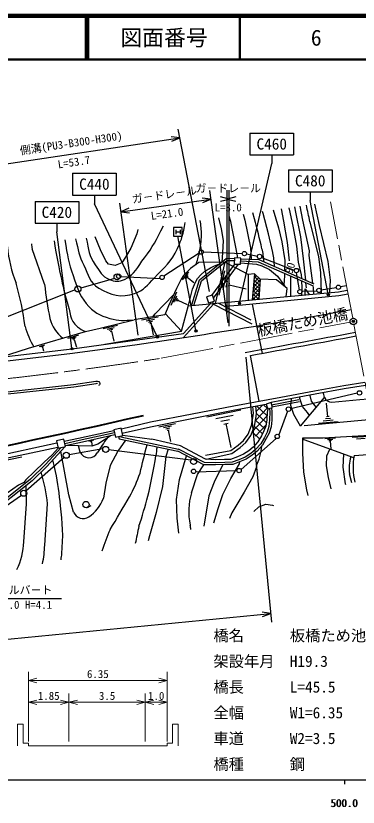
# Model space of a CAD drawing. Units: millimetres, scale not verified, with parts at other scales. Extents: x 40000 to 680000, y 20000 to 380000.
# Drawn here: x 492669 to 571108, y 198715 to 380000 of the extents above; entities that cross this region are included whole.
import ezdxf
from ezdxf.enums import TextEntityAlignment as Align

# ---------------------------------------------------------------- set-up
doc = ezdxf.new("R2010")
doc.units = ezdxf.units.MM
doc.header["$LTSCALE"] = 1000
doc.header["$PDMODE"] = 32
doc.header["$PDSIZE"] = 500
doc.linetypes.add('CHAIN', pattern=[18.5, 12, -1.5, 3.5, -1.5])
for name, color, linetype, lineweight in [('M-BGD', 7, 'Continuous', 25), ('M-BMK', 2, 'CHAIN', 13), ('M-BMK-SRVR', 3, 'Continuous', 25), ('M-STR-HTXT', 7, 'Continuous', 13), ('M-STR-STRC', 7, 'Continuous', 25), ('M-TTL', 2, 'Continuous', 140), ('M-TTL-BAND', 7, 'Continuous', 25), ('M-TTL-LINE', 7, 'Continuous', 50)]:
    doc.layers.add(name, color=color, linetype=linetype, lineweight=lineweight)
doc.layers.add('M-TTL-TXT', color=7, linetype='Continuous')
doc.styles.add('@ＭＳ ゴシック', font='')
doc.styles.add('ＭＳ ゴシック', font='')
doc.styles.get('@ＭＳ ゴシック').set_extended_font_data('@MS Gothic')
doc.styles.get('ＭＳ ゴシック').set_extended_font_data('MS Gothic')

msp = doc.modelspace()

# ---------------------------------------------------------------- linework, layer by layer
at = {"layer": 'M-BGD'}
for p, q in [((537012, 316837), (529875, 354024)), ((481142, 344727), (530252, 352060)), ((530252, 352060), (528265, 352287)), ((528418, 351263), (530252, 352060)), ((541287, 309702), (537084, 339977)), ((541120, 311905), (541120, 340034)), ((541532, 308933), (541532, 340034)), ((516748, 335135), (537359, 337996)), ((537359, 337996), (535375, 338243)), ((535517, 337218), (537359, 337996)), ((541532, 338034), (539600, 338552)), ((539600, 337517), (541532, 338034)), ((543052, 338552), (541120, 338034)), ((541120, 338034), (541532, 338034)), ((541120, 338034), (543052, 337517)), ((520680, 306810), (516473, 337116)), ((518591, 335913), (516748, 335135)), ((516748, 335135), (518733, 334888)), ((547361, 333469), (546979, 334873)), ((499270, 318526), (496400, 326624)), ((534713, 325660), (526609, 320354)), ((544540, 325469), (535663, 325856)), ((545528, 325449), (548017, 324962)), ((548965, 324665), (556464, 321762)), ((537570, 315965), (542827, 323116)), ((537962, 315310), (543682, 323090)), ((540587, 323575), (538322, 314124)), ((530856, 319487), (532341, 321331)), ((539261, 316025), (540585, 321552)), ((547389, 320876), (545888, 320723)), ((547389, 320876), (546816, 314919)), ((548623, 319647), (547389, 320876)), ((557627, 317267), (556964, 321154)), ((557627, 317267), (556964, 321154)), ((515290, 319830), (507568, 317613)), ((516752, 320276), (525747, 319849)), ((531411, 319799), (532154, 320721)), ((531782, 319881), (532153, 320342)), ((532059, 319848), (532244, 320078)), ((532152, 319963), (533442, 318924)), ((540145, 317275), (540807, 320038)), ((540863, 317833), (541194, 319215)), ((545888, 320723), (545900, 314831)), ((547094, 317812), (548611, 319424)), ((547192, 318828), (548282, 319987)), ((548550, 318254), (547254, 319473)), ((547290, 319844), (547839, 320428)), ((548593, 319072), (547330, 320260)), ((547388, 320860), (547396, 320869)), ((548623, 319647), (548383, 315069)), ((555662, 315763), (555663, 320291)), ((541498, 318046), (541664, 318737)), ((541581, 318392), (545450, 317465)), ((546899, 315780), (548510, 317493)), ((546996, 316796), (548561, 318458)), ((548464, 316619), (547103, 317900)), ((548507, 317436), (547179, 318687)), ((559276, 317667), (559145, 318864)), ((566095, 317656), (562613, 317172)), ((568433, 318167), (567057, 317915)), ((506247, 317233), (488681, 310270)), ((528233, 313749), (529592, 316768)), ((528874, 314368), (529554, 315877)), ((547468, 314981), (546875, 315539)), ((548296, 315061), (546951, 316326)), ((546959, 314933), (548459, 316527)), ((548421, 315801), (547027, 317113)), ((547902, 315023), (548409, 315561)), ((561642, 316947), (558274, 316810)), ((529346, 314609), (529686, 315364)), ((529733, 314662), (529903, 315040)), ((529818, 314851), (531931, 313899)), ((537934, 313946), (546733, 309403)), ((539076, 314194), (546512, 310354)), ((546786, 313963), (549080, 302659)), ((521500, 310331), (525287, 311055)), ((522519, 310133), (524412, 310495)), ((523064, 309845), (524011, 310026)), ((526929, 311757), (530603, 307760)), ((512665, 308341), (515969, 309143)), ((513571, 308211), (515223, 308612)), ((523373, 309511), (523847, 309602)), ((523610, 309557), (524117, 306906)), ((504611, 306186), (507069, 306932)), ((505300, 306127), (506529, 306500)), ((514064, 307981), (514890, 308181)), ((514351, 307700), (514764, 307801)), ((514557, 307751), (515119, 305438)), ((498058, 304265), (499286, 304638)), ((505682, 305974), (506296, 306161)), ((505910, 305775), (506218, 305869)), ((506064, 305822), (506587, 304102)), ((498402, 304235), (499016, 304422)), ((498593, 304159), (498900, 304252)), ((498707, 304059), (498861, 304106)), ((498784, 304083), (499045, 303222)), ((545336, 301795), (551256, 241083)), ((548425, 291729), (546413, 302194)), ((555626, 290029), (570913, 293654)), ((557877, 286018), (563358, 292597)), ((563358, 292597), (563197, 293605)), ((547590, 287331), (550303, 290213)), ((547771, 289347), (549250, 290919)), ((550218, 288364), (547795, 290644)), ((550371, 289937), (549314, 290931)), ((564150, 288155), (563849, 291288)), ((536411, 288133), (544258, 289722)), ((538532, 287745), (542455, 288540)), ((546848, 284718), (550215, 288296)), ((550075, 286782), (547807, 288916)), ((554897, 289460), (552919, 284002)), ((516895, 285416), (523517, 286987)), ((525440, 285867), (529244, 286638)), ((539671, 287159), (541633, 287557)), ((540321, 286474), (541302, 286673)), ((540811, 286573), (541924, 281080)), ((549713, 285406), (547601, 287393)), ((574320, 287491), (558699, 286092)), ((566517, 287028), (562041, 286597)), ((565355, 287368), (563117, 287153)), ((564752, 287761), (563633, 287654)), ((564430, 288182), (563870, 288128)), ((517068, 284431), (523520, 285836)), ((526468, 285679), (528370, 286065)), ((527020, 285395), (527971, 285588)), ((527335, 285063), (527811, 285159)), ((527573, 285111), (528112, 282448)), ((548490, 283125), (546834, 284683)), ((549156, 284214), (547330, 285932)), ((547618, 283712), (549986, 286229)), ((509288, 282602), (510515, 282871)), ((517173, 283953), (523824, 283049)), ((544274, 276076), (552356, 283189)), ((563462, 283172), (565881, 283331)), ((564082, 282970), (565292, 283049)), ((569707, 283441), (573657, 283701)), ((570721, 283111), (572695, 283241)), ((506944, 281533), (507372, 280129)), ((509622, 282547), (510235, 282681)), ((509802, 282458), (510109, 282525)), ((509906, 282352), (510059, 282386)), ((509982, 282369), (510171, 281510)), ((564401, 282747), (565006, 282787)), ((564568, 282515), (564870, 282535)), ((564719, 282525), (564830, 280832)), ((512575, 280769), (504900, 279439)), ((532787, 278189), (513938, 280595)), ((570188, 279305), (575811, 279721)), ((487889, 277693), (494011, 278996)), ((503755, 278818), (494937, 271116)), ((533880, 275569), (543337, 275820)), ((569664, 272999), (569131, 275089)), ((494001, 270110), (476312, 257953)), ((499290, 258763), (499956, 268207)), ((509091, 267374), (509967, 267823)), ((477160, 246490), (503160, 246490)), ((377390, 226139), (551062, 243074)), ((551062, 243074), (549089, 243401)), ((549190, 242371), (551062, 243074))]:
    msp.add_line(p, q, dxfattribs=at)
for points in [[(551612, 335531), (552862, 331414), (553645, 328238), (554306, 323917), (554233, 321567)], [(555336, 323854), (554887, 328044), (554056, 332961), (553549, 335806)], [(555251, 336048), (555484, 334985), (556239, 331398), (556998, 327228), (557382, 323590), (558079, 320653), (558103, 319868)], [(559083, 319438), (558552, 324306), (557939, 329361), (556822, 335047), (556571, 336236)], [(560704, 318726), (559909, 325096), (559942, 326151), (558451, 333221), (557826, 336414)], [(564578, 316606), (564740, 319412), (564269, 323690), (562215, 331978), (561167, 336888)], [(539100, 333754), (539733, 331224), (540154, 328524), (540051, 325697), (539903, 323669)], [(543457, 324538), (543429, 324986), (541906, 332915), (541572, 334105)], [(544795, 334563), (545174, 333196), (546404, 326854), (546565, 324246)], [(551558, 325744), (550548, 330032), (549318, 334686), (549178, 335185)], [(560053, 332822), (561991, 324808), (562449, 321209), (562636, 316527), (562633, 316422)], [(520630, 331069), (520427, 330053), (519038, 326758), (517788, 324710), (516949, 323396), (515424, 322789), (513882, 323146), (513321, 323877), (512059, 326409), (510863, 329397)], [(513096, 304756), (530603, 307760), (532206, 313745), (533151, 317403), (533835, 318969), (534325, 319802), (535068, 320635), (535997, 321533), (537255, 322300), (538032, 322674), (539320, 323202)], [(545888, 320723), (540587, 323575), (534587, 323460), (532717, 322117), (531115, 320523), (530530, 319666), (529452, 317537), (527624, 313563), (526826, 311490), (519748, 310385)], [(532981, 313784), (534771, 319558), (540847, 324425), (542754, 324471)], [(533459, 313636), (535203, 319264), (541028, 323929), (542738, 323970)], [(544162, 323442), (547796, 323084), (549064, 322734), (550822, 321881), (552598, 320396), (554075, 318347), (554282, 317961)], [(544176, 323866), (548218, 323661), (560779, 318147)], [(544191, 324366), (548334, 324156), (560980, 318605)], [(554217, 321028), (554199, 320445), (554087, 318334)], [(554601, 315663), (554810, 317529), (552388, 319511), (548624, 319669)], [(558120, 319314), (558169, 317712), (558112, 315995)], [(559000, 316079), (558968, 317430), (559849, 316159)], [(560933, 316261), (560834, 317684), (560776, 318148)], [(524046, 311056), (524573, 311701), (528786, 316090)], [(532154, 313552), (544490, 314696), (553201, 315531), (566576, 316794), (568620, 317191)], [(568799, 316259), (566712, 315854), (553291, 314586), (544579, 313751), (540640, 313386)], [(531068, 306319), (537953, 313967), (537790, 314528)], [(531084, 307233), (537363, 314208), (537310, 314389)], [(486565, 301464), (489169, 301773), (495608, 303881), (508635, 307687), (512021, 308414), (519748, 310385)], [(486565, 301464), (505548, 303717), (531084, 307233)], [(486782, 300483), (505677, 302725), (520493, 304729)], [(360131, 285261), (412256, 287970), (437211, 289467), (451402, 290452), (465410, 291302), (481210, 292963), (489313, 293739), (505885, 295510), (511036, 296296), (511386, 296323), (511653, 296200), (511854, 295984), (511946, 295737), (511920, 295594), (511849, 295495), (511780, 295421), (511725, 295359), (511678, 295332), (511654, 295306)], [(363129, 285417), (363147, 284369), (383591, 285767), (412284, 287470), (437243, 288968), (451434, 289953), (465452, 290803), (481260, 292465), (489364, 293241), (505949, 295014), (511093, 295799), (511295, 295815), (511353, 295788), (511393, 295746)], [(523517, 286987), (542636, 290671), (553388, 292637), (561113, 294092), (567800, 295347), (572668, 296098)], [(572819, 295312), (567935, 294558), (561261, 293306), (553534, 291850), (551160, 291393)], [(551254, 290902), (553628, 291359), (557530, 292094)], [(557877, 286018), (556330, 288659), (555703, 290750), (555817, 292187)], [(559925, 288476), (559496, 289162), (558376, 290539), (557745, 292309), (557757, 292560)], [(560004, 292992), (560345, 291714), (561453, 290310)], [(565073, 291503), (571517, 292110), (573410, 292233)], [(523520, 285836), (542812, 289702), (550053, 291071)], [(551264, 290223), (551353, 289311), (551317, 287403), (551135, 285814), (550713, 284419), (550059, 283145), (549203, 281658), (547936, 280254), (546788, 279345), (545456, 278426), (543925, 277789), (542354, 277215), (540555, 277209), (538398, 277133), (535781, 277153), (529757, 280243)], [(550775, 290081), (550853, 289292), (550817, 287436), (550644, 285915), (550248, 284607), (549619, 283384), (548796, 281953), (547593, 280620), (546491, 279748), (545215, 278867), (543743, 278254), (542265, 277714), (540545, 277709), (538391, 277633), (535904, 277652), (529927, 280718)], [(536110, 279320), (541897, 280433), (543646, 281623), (544813, 282726), (545886, 284197), (546668, 286164), (546976, 287879), (547103, 288939), (546966, 290487)], [(536286, 278430), (542172, 279772), (544086, 281074), (545342, 282261), (546505, 283855), (547346, 285971), (547670, 287775), (547808, 288929), (547658, 290618)], [(551349, 290411), (553721, 290868), (557671, 291612)], [(550375, 289965), (550250, 289176), (550181, 287441), (549948, 285991), (549512, 284905), (548924, 283763), (548152, 282421), (547050, 281199), (546020, 280384), (544835, 279566), (543455, 278991), (541828, 278347), (540510, 278333), (538366, 278305), (536286, 278430)], [(503781, 282551), (507039, 283250), (515152, 285034)], [(503883, 282062), (507145, 282761), (515259, 284545)], [(503991, 281573), (507252, 282273), (515366, 284057)], [(514503, 283867), (511478, 281848), (510055, 281391), (503991, 281573)], [(516188, 283626), (516352, 283106), (529757, 280243)], [(516678, 283735), (516742, 283534), (529927, 280718)], [(531378, 280942), (530401, 281511), (523824, 283049)], [(559615, 270080), (559357, 271385), (558667, 275453), (558403, 279779), (558416, 283323)], [(558416, 283323), (563122, 283295), (572366, 283894), (574977, 284068)], [(570087, 278720), (558710, 282890), (558416, 283323)], [(421765, 265610), (428288, 266803), (448305, 270936), (467793, 274933), (487260, 279007), (502077, 282186)], [(421945, 264626), (428479, 265821), (448506, 269956), (467996, 273953), (487467, 278029), (502287, 281208)], [(503025, 281104), (499425, 277133), (496049, 273860), (488637, 267966), (467984, 254253), (465616, 250882), (465312, 249174), (462166, 246714)], [(503869, 281291), (499785, 276785), (496379, 273483), (488931, 267561), (468339, 253888), (466089, 250685), (465771, 248898), (463264, 246938)], [(517772, 282803), (516064, 280234), (514251, 277007), (513254, 272969), (512725, 269472)], [(502348, 280955), (500979, 279451), (499128, 277713), (496882, 275548), (494939, 273667), (494474, 273105), (493312, 272461), (490703, 270637), (487893, 269307), (479445, 267513), (473094, 266141), (457255, 262811), (457491, 262081), (468228, 264586), (474361, 265889), (478383, 266260), (488638, 268504), (467174, 254925), (467284, 254339)], [(505915, 266274), (504783, 270273), (502963, 280291)], [(527545, 280715), (527052, 279080), (526287, 272145), (524813, 266191), (523271, 260871), (522989, 259759)], [(530014, 261482), (529606, 264887), (529494, 269192), (530155, 273755), (531768, 279211)], [(536286, 278430), (536097, 278442), (531396, 280932)], [(564944, 271628), (564329, 274259), (563875, 276887), (563963, 279198), (564587, 280730)], [(568274, 272595), (568215, 272797), (567670, 276609), (567851, 279546)], [(538060, 263819), (539042, 267131), (540085, 270371), (541921, 273985), (543883, 277373), (544017, 277864)], [(532915, 270739), (534264, 274889), (535781, 277153)], [(540115, 277194), (538076, 273196), (536899, 270043), (535741, 263124)], [(547778, 276674), (546947, 274403), (545015, 270912), (543548, 268466), (542132, 266146), (541638, 264858)], [(494478, 259514), (495082, 268191), (495051, 272428)], [(547206, 266476), (548334, 267500), (549956, 268097), (551508, 267922), (551730, 267790)]]:
    msp.add_lwpolyline(points, dxfattribs=at)
for points in [[(544196, 324515), (542756, 324559), (542712, 323120), (544151, 323075)], [(537751, 316019), (536371, 315607), (536783, 314227), (538163, 314639)], [(551159, 291393), (550053, 291071), (550375, 289965), (551481, 290287)], [(515120, 285175), (515495, 283473), (517196, 283849), (516821, 285550)], [(501967, 282658), (502343, 280957), (504044, 281332), (503668, 283034)]]:
    msp.add_lwpolyline(points, close=True, dxfattribs=at)
for centre, radius in [((535163, 325878), 500), ((545036, 325537), 500), ((548507, 324866), 500), ((515866, 320204), 687), ((556952, 321653), 500), ((516256, 320346), 500), ((526191, 320080), 500), ((506908, 317423), 687), ((557774, 316789), 500), ((562117, 317103), 500), ((566565, 317825), 500), ((571412, 293625), 500), ((555144, 289895), 500), ((552577, 283638), 500), ((513257, 280682), 687), ((504223, 279321), 687), ((533411, 277900), 687), ((533387, 275651), 500), ((543837, 275833), 500), ((494469, 270613), 687), ((508754, 268031), 738)]:
    msp.add_circle(centre, radius, dxfattribs=at)
for centre, radius, start, end in [((-19117883, -3895729), 20127141, 12.12774, 12.13878), ((518036, 329981), 17151, 359.44088, 10.64254), ((286041, 264358), 270304, 13.32458, 14.8137), ((515586, 330005), 19602, 347.43307, 359.44088), ((521573, 329967), 30950, 185.28287, 201.25341), ((517110, 329954), 20975, 186.00749, 189.13306), ((530034, 322146), 19562, 4.34197, 13.32458), ((511231, 330976), 24064, 340.61371, 347.43307), ((524904, 320846), 27100, 3.64489, 10.41188), ((432638, 301146), 62615, 7.07226, 16.3263), ((566293, 324753), 67311, 185.30816, 192.09493), ((321667, 1680901), 1390460, 278.22106, 280.26637), ((508839, 312965), 8677, 195.47594, 231.54759), ((512360, 313690), 18236, 195.37431, 211.5524), ((8002924, -40117146), 41102170, 100.41801, 100.4538), ((-236221, 4588963), 4357626, 280.34653, 280.67045), ((565077, 293400), 1897, 205.05779, 269.87468), ((-163361, 3313571), 3101675, 278.38267, 282.76331), ((-163361, 3313571), 3101825, 278.38267, 282.76331), ((556645, 251985), 53214, 144.00557, 148.25651), ((-7107678, 2170461), 7860695, 346.04832, 346.0973), ((545156, 277715), 20447, 170.03064, 175.85796), ((524222, 285709), 25229, 339.01647, 350.5141), ((509416, 280971), 2210, 202.38281, 333.41088), ((421003, 295294), 105001, 346.0445, 351.17902), ((531630, 281374), 500, 239.76111, 242.0921), ((584526, 276532), 14603, 169.0545, 193.24331), ((460205, 267144), 42435, 11.51965, 15.22929), ((577330, 276378), 8300, 161.89198, 188.94038), ((439278, 262879), 63792, 4.34457, 11.51965), ((462229, 264282), 37930, 5.93968, 17.20662), ((493318, 284417), 29285, 330.1303, 341.69558), ((547468, 266431), 15177, 163.5115, 191.7095), ((504658, 272364), 8571, 303.37075, 340.27601), ((189446, 458937), 379707, 328.81133, 330.1303), ((444622, 289424), 80664, 340.93346, 346.0445), ((458794, 260943), 44610, 354.74735, 8.72704), ((508083, 267164), 2343, 202.31823, 303.37075), ((694991, 225364), 178166, 167.78043, 169.08468), ((518558, 260439), 14348, 7.40267, 11.7095), ((560285, 241714), 50408, 155.89332, 161.88942), ((479739, 259793), 14742, 333.18173, 358.91636), ((476102, 259327), 23195, 347.7928, 358.60758), ((470282, 259887), 33073, 352.11942, 354.74735)]:
    msp.add_arc(centre, radius, start, end, dxfattribs=at)
for points, knots in [([(506375, 328932), (506967, 326144), (507183, 325101), (508243, 322856), (509284, 320653), (509548, 318851), (511661, 317636), (514471, 316020), (516812, 315314), (519867, 316397), (521969, 317143), (522825, 318301), (524365, 319915), (526703, 322366), (528333, 323642), (529731, 326727), (530726, 328921), (531020, 329994), (531458, 332648)], [0, 0, 0, 0, 1, 1, 1, 2, 2, 2, 3, 3, 3, 4, 4, 4, 5, 5, 5, 6, 6, 6, 6]), ([(508796, 329078), (509330, 326350), (509455, 325046), (510879, 322964), (511906, 321463), (512401, 320259), (514094, 319598), (515362, 319103), (516337, 319064), (517580, 319621), (519970, 320691), (520517, 322482), (522124, 324550), (524179, 327194), (524726, 328424), (526498, 331925)], [0, 0, 0, 0, 1, 1, 1, 2, 2, 2, 3, 3, 3, 4, 4, 4, 5, 5, 5, 5]), ([(501444, 328450), (501990, 325139), (502143, 324235), (502712, 321557), (503310, 318748), (503606, 317158), (504457, 314416), (505168, 312130), (504940, 310242), (506822, 308762), (507469, 308253), (507824, 307976), (508635, 307687)], [0, 0, 0, 0, 1, 1, 1, 2, 2, 2, 3, 3, 3, 4, 4, 4, 4]), ([(503896, 328708), (504511, 324893), (504672, 323577), (505802, 320475), (506748, 317874), (507044, 316188), (508819, 314065), (510415, 312157), (511823, 311365), (514215, 310684), (516297, 310092), (517419, 310147), (519748, 310385)], [0, 0, 0, 0, 1, 1, 1, 2, 2, 2, 3, 3, 3, 4, 4, 4, 4])]:
    msp.add_open_spline(points, degree=3, knots=knots, dxfattribs=at)
at = {"layer": 'M-BMK'}
for p, q in [((569859, 310737), (564742, 337396)), ((525995, 301555), (569263, 309859)), ((570141, 309263), (576710, 275039))]:
    msp.add_line(p, q, dxfattribs=at)
msp.add_arc((390240, 1191257), 900000, 275.2097, 278.67558, dxfattribs=at)
at = {"layer": 'M-BMK-SRVR'}
msp.add_circle((570000, 310000), 750, dxfattribs=at)
msp.add_circle((570000, 310000), 750, dxfattribs=at)
msp.add_point((570000, 310000), dxfattribs=at)
msp.add_point((570000, 310000), dxfattribs=at)
at = {"layer": 'M-STR-HTXT'}
for p, q in [((495582, 213747), (495582, 229747)), ((527332, 213747), (527332, 229747)), ((497514, 228264), (495582, 227747)), ((495582, 227747), (527332, 227747)), ((495582, 227747), (497514, 227229)), ((527332, 227747), (525400, 228264)), ((525400, 227229), (527332, 227747)), ((497514, 223264), (495582, 222747)), ((504832, 222747), (502900, 223264)), ((504832, 213747), (504832, 224747)), ((506764, 223264), (504832, 222747)), ((522332, 222747), (520400, 223264)), ((522332, 213747), (522332, 224747)), ((524264, 223264), (522332, 222747)), ((527332, 222747), (525400, 223264)), ((495582, 222747), (504832, 222747)), ((495582, 222747), (497514, 222229)), ((502900, 222229), (504832, 222747)), ((504832, 222747), (522332, 222747)), ((504832, 222747), (506764, 222229)), ((520400, 222229), (522332, 222747)), ((522332, 222747), (527332, 222747)), ((522332, 222747), (524264, 222229)), ((525400, 222229), (527332, 222747)), ((494332, 217747), (493082, 217747)), ((493082, 217747), (493082, 212747)), ((494332, 213347), (494332, 217747)), ((528582, 213347), (528582, 217747)), ((528582, 217747), (529832, 217747)), ((529832, 217747), (529832, 212747)), ((495582, 213347), (494332, 213347)), ((495582, 212747), (495582, 213347)), ((495582, 212747), (504832, 212747)), ((504832, 212747), (522332, 212747)), ((522332, 212747), (527332, 212747)), ((527332, 212747), (527332, 213347)), ((527332, 213347), (528582, 213347))]:
    msp.add_line(p, q, dxfattribs=at)
at = {"layer": 'M-STR-STRC'}
for p, q in [((546307, 353146), (556307, 353146)), ((546307, 353146), (546307, 348146)), ((556307, 353146), (556307, 348146)), ((546307, 348146), (556307, 348146)), ((551307, 348146), (551307, 346146)), ((543946, 314280), (551307, 346146)), ((555121, 344716), (565121, 344716)), ((555121, 344716), (555121, 339716)), ((565121, 344716), (565121, 339716)), ((505665, 343942), (515665, 343942)), ((505665, 343942), (505665, 338942)), ((515665, 343942), (515665, 338942)), ((555121, 339716), (565121, 339716)), ((560121, 339716), (560121, 337716)), ((497068, 337499), (507068, 337499)), ((497068, 337499), (497068, 332499)), ((505665, 338942), (515665, 338942)), ((507068, 337499), (507068, 332499)), ((510665, 338942), (510665, 336942)), ((564241, 316247), (560121, 337716)), ((525039, 306545), (510665, 336942)), ((497068, 332499), (507068, 332499)), ((502068, 332499), (502068, 330499)), ((505528, 303865), (502068, 330499)), ((528796, 331503), (528796, 329503)), ((530796, 331503), (528796, 331503)), ((529296, 331003), (529296, 330003)), ((529296, 330503), (530296, 330503)), ((530296, 331003), (530296, 330003)), ((530796, 329503), (530796, 331503)), ((528796, 329503), (530796, 329503)), ((533931, 307955), (529796, 329503))]:
    msp.add_line(p, q, dxfattribs=at)
for centre, radius in [((564269, 316100), 150), ((564269, 316100), 120), ((564269, 316100), 90), ((564269, 316100), 60), ((564269, 316100), 30), ((543912, 314134), 150), ((543912, 314134), 120), ((543912, 314134), 90), ((543912, 314134), 60), ((543912, 314134), 30), ((525103, 306410), 150), ((525103, 306410), 120), ((525103, 306410), 90), ((525103, 306410), 60), ((525103, 306410), 30), ((533959, 307808), 150), ((533959, 307808), 120), ((533959, 307808), 90), ((533959, 307808), 60), ((533959, 307808), 30), ((505548, 303717), 150), ((505548, 303717), 120), ((505548, 303717), 90), ((505548, 303717), 60), ((505548, 303717), 30)]:
    msp.add_circle(centre, radius, dxfattribs=at)
for p in [(564269, 316100), (543912, 314134), (525103, 306410), (533959, 307808), (505548, 303717)]:
    msp.add_point(p, dxfattribs=at)
at = {"layer": 'M-TTL'}
msp.add_line((680000, 380000), (40000, 380000), dxfattribs=at)
at = {"layer": 'M-TTL-BAND'}
for p, q in [((40000, 205000), (579000, 205000)), ((568000, 205000), (568000, 204000))]:
    msp.add_line(p, q, dxfattribs=at)
at = {"layer": 'M-TTL-LINE'}
for p, q in [((508747, 380000), (508747, 370000)), ((509247, 380000), (509247, 370000)), ((543997, 380000), (543997, 370000)), ((40000, 370000), (680000, 370000))]:
    msp.add_line(p, q, dxfattribs=at)

# ---------------------------------------------------------------- texts
at = {"layer": 'M-BGD', "style": 'ＭＳ ゴシック'}
for s, rotation, p in [('側溝(PU3-B300-H300)', 8.492, (505550, 349383)), ('ガ－ドレ－ル', 7.903, (526916, 337556))]:
    msp.add_text(s, height=1833, rotation=rotation, dxfattribs=at).set_placement(p, align=Align.BOTTOM_CENTER)
at = {"layer": 'M-BGD', "style": '@ＭＳ ゴシック'}
for s, rotation, p in [('L=53.7', 8.492, (505845, 347405)), ('L=21.0', 7.903, (527191, 335575))]:
    msp.add_text(s, height=1833, rotation=rotation, dxfattribs=at).set_placement(p, align=Align.TOP_CENTER)
at = {"layer": 'M-BGD', "style": 'ＭＳ ゴシック'}
msp.add_text('ガ－ドレ－ル', height=1833, dxfattribs=at).set_placement((541326, 339034), align=Align.BOTTOM_CENTER)
at = {"layer": 'M-BGD', "style": '@ＭＳ ゴシック'}
msp.add_text('L=3.0', height=1833, dxfattribs=at).set_placement((541326, 337034), align=Align.TOP_CENTER)
at = {"layer": 'M-BGD', "style": 'ＭＳ ゴシック'}
msp.add_text('90', height=1833, rotation=73.274, dxfattribs=at).set_placement((555482, 322236), align=Align.MIDDLE_CENTER)
msp.add_text('板橋ため池橋', height=2566, rotation=10.864, dxfattribs=at).set_placement((548430, 305860), align=Align.BOTTOM_LEFT)
msp.add_text('ボックスカルバ－ト', height=1833, dxfattribs=at).set_placement((478535, 246990), align=Align.BOTTOM_LEFT)
msp.add_text('L=42.0 W=3.0 H=4.1', height=1833, dxfattribs=at).set_placement((478535, 245990), align=Align.TOP_LEFT)
at = {"layer": 'M-STR-HTXT', "style": 'ＭＳ ゴシック'}
for s, p in [('橋名\u3000\u3000\u3000板橋ため池橋', (537938, 235972)), ('架設年月\u3000H19.3', (537938, 230081)), ('橋長\u3000\u3000\u3000L=45.5', (537938, 224190)), ('全幅\u3000\u3000\u3000W1=6.35', (537938, 218299)), ('車道\u3000\u3000\u3000W2=3.5', (537938, 212408)), ('橋種\u3000\u3000\u3000鋼', (537938, 206517))]:
    msp.add_text(s, height=2566, dxfattribs=at).set_placement(p, align=Align.BOTTOM_LEFT)
for s, p in [('6.35', (511457, 227747)), ('1.85', (500207, 222747)), ('3.5', (513582, 222747)), ('1.0', (524832, 222747))]:
    msp.add_text(s, height=1833, dxfattribs=at).set_placement(p, align=Align.BOTTOM_CENTER)
at = {"layer": 'M-STR-STRC', "style": 'ＭＳ ゴシック'}
for s, p in [('C460', (551307, 350646)), ('C440', (510665, 341442)), ('C480', (560121, 342216)), ('C420', (502068, 334999))]:
    msp.add_text(s, height=2566, dxfattribs=at).set_placement(p, align=Align.MIDDLE_CENTER)
at = {"layer": 'M-TTL-BAND', "style": 'ＭＳ ゴシック'}
for p in [(567844, 198195), (568000, 198195)]:
    msp.add_text('500.0', height=1833, dxfattribs=at).set_placement(p, align=Align.BOTTOM_CENTER)
at = {"layer": 'M-TTL-TXT', "style": 'ＭＳ ゴシック'}
for s, p in [('図面番号', (526622, 375000)), ('6', (561497, 375000))]:
    msp.add_text(s, height=3666, dxfattribs=at).set_placement(p, align=Align.MIDDLE_CENTER)

doc.saveas('drawing.dxf')
